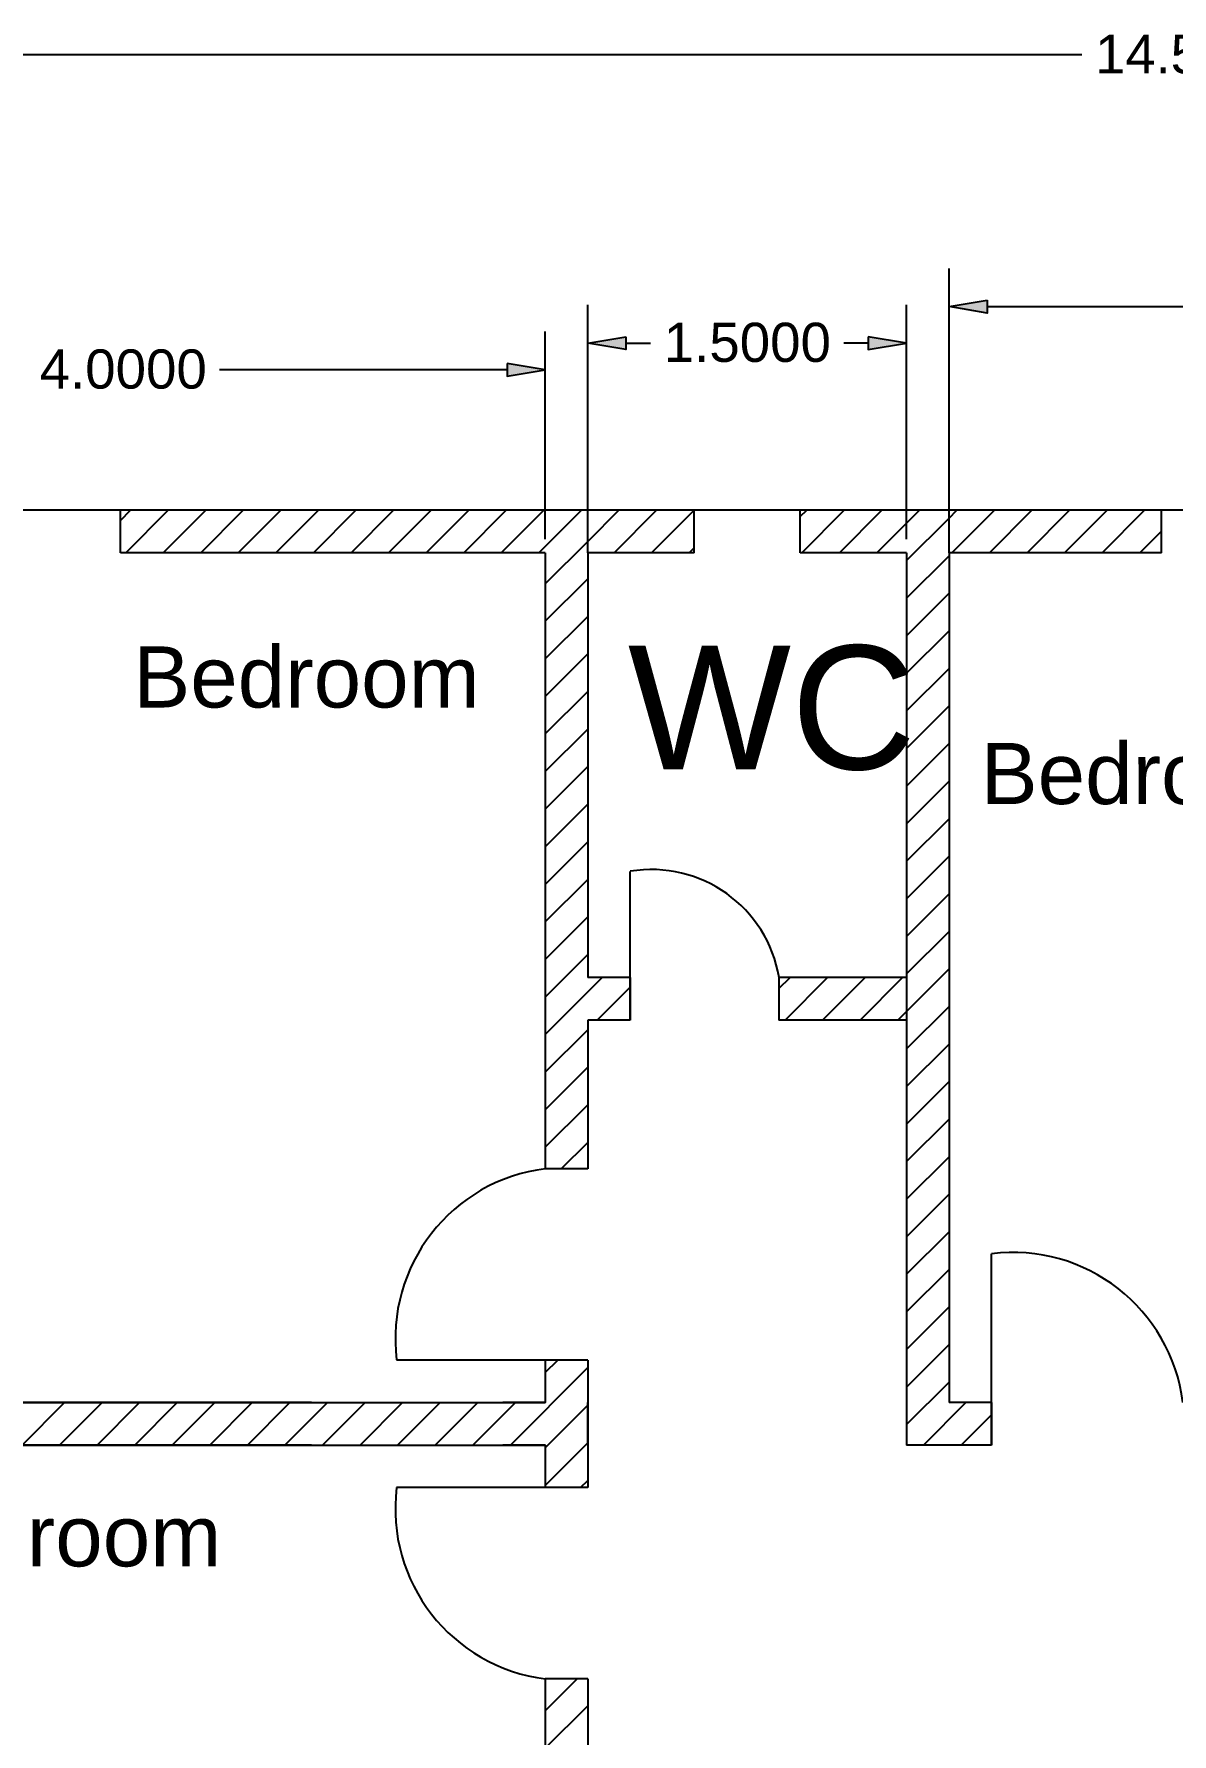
# Model space of a CAD drawing. Header units: millimetres. Extents: x 43 to 258, y 87 to 343.
# Drawn here: x 88.8 to 151.5, y 248.4 to 342.1 of the extents above; entities that cross this region are included whole.
import ezdxf

# ---------------------------------------------------------------- set-up
doc = ezdxf.new("R2010")
doc.units = ezdxf.units.MM
doc.header["$MEASUREMENT"] = 0
doc.layers.get('0').update_dxf_attribs({"linetype": 'CONTINUOUS'})
doc.styles.add('Arial$001H0', font='')
doc.styles.get('Arial$001H0').set_extended_font_data('Arial')

msp = doc.modelspace()

# ---------------------------------------------------------------- hatches: boundary and pattern name
at = {"true_color": 0x000006}
for points in [[(141.337, 327.417), (141.337, 326.707), (139.231, 327.067)], [(121.419, 325.406), (121.419, 324.697), (119.313, 325.046)], [(134.775, 325.406), (134.775, 324.697), (136.881, 325.046)], [(114.868, 323.935), (114.868, 323.226), (116.974, 323.575)]]:
    msp.add_hatch(color=0, dxfattribs=at).paths.add_polyline_path(points)

# ---------------------------------------------------------------- linework, layer by layer
at = {"color": 0, "linetype": 'Continuous', "lineweight": 25, "true_color": 0x000006}
for p, q in [((69.889, 340.953), (146.544, 340.953)), ((139.231, 314.24), (139.231, 329.173)), ((119.313, 314.24), (119.313, 327.163)), ((136.881, 314.24), (136.881, 327.163)), ((141.337, 327.067), (154.301, 327.067)), ((116.974, 314.24), (116.974, 325.691)), ((121.419, 325.046), (122.774, 325.046)), ((134.775, 325.046), (133.431, 325.046)), ((114.868, 323.575), (99.014, 323.575))]:
    msp.add_line(p, q, dxfattribs=at)
at = {"color": 0, "linetype": 'Continuous', "lineweight": 25, "true_color": 0x000007}
for p, q in [((237.603, 315.849), (67.783, 315.849)), ((93.553, 315.277), (94.114, 315.849)), ((93.553, 313.499), (93.553, 315.849)), ((93.849, 313.499), (96.188, 315.849)), ((95.913, 313.499), (98.263, 315.849)), ((97.988, 313.499), (100.326, 315.849)), ((100.051, 313.499), (102.401, 315.849)), ((102.126, 313.499), (104.465, 315.849)), ((104.2, 313.499), (106.539, 315.849)), ((106.264, 313.499), (108.613, 315.849)), ((108.338, 313.499), (110.677, 315.849)), ((110.412, 313.499), (112.751, 315.849)), ((112.476, 313.499), (114.826, 315.849)), ((114.55, 313.499), (116.889, 315.849)), ((116.614, 313.499), (118.964, 315.849)), ((119.313, 313.499), (119.313, 315.849)), ((120.763, 313.499), (123.102, 315.849)), ((122.827, 313.499), (125.176, 315.849)), ((125.176, 313.499), (125.176, 315.849)), ((131.029, 315.489), (131.389, 315.849)), ((131.029, 313.499), (131.029, 315.849)), ((131.113, 313.499), (133.452, 315.849)), ((133.188, 313.499), (135.527, 315.849)), ((135.251, 313.499), (137.601, 315.849)), ((139.231, 315.404), (139.665, 315.849)), ((139.231, 313.499), (139.231, 315.849)), ((139.39, 313.499), (141.739, 315.849)), ((141.464, 313.499), (143.803, 315.849)), ((143.538, 313.499), (145.877, 315.849)), ((145.602, 313.499), (147.951, 315.849)), ((147.676, 313.499), (150.015, 315.849)), ((150.936, 313.499), (150.936, 315.849)), ((136.881, 313.066), (139.231, 315.404)), ((149.751, 313.499), (150.936, 314.695)), ((116.974, 313.499), (93.553, 313.499)), ((116.974, 313.499), (116.974, 279.538)), ((116.974, 313.499), (116.974, 279.538)), ((125.176, 313.499), (119.313, 313.499)), ((119.313, 313.499), (119.313, 290.079)), ((119.313, 313.499), (119.313, 290.079)), ((124.901, 313.499), (125.176, 313.775)), ((136.881, 313.499), (131.029, 313.499)), ((136.881, 313.499), (136.881, 264.308)), ((136.881, 310.991), (139.231, 313.33)), ((150.936, 313.499), (139.231, 313.499)), ((139.231, 313.499), (139.231, 266.658)), ((116.974, 309.721), (119.313, 312.06)), ((136.881, 308.927), (139.231, 311.266)), ((116.974, 307.647), (119.313, 309.986)), ((136.881, 306.853), (139.231, 309.192)), ((116.974, 305.573), (119.313, 307.922)), ((136.881, 304.779), (139.231, 307.128)), ((116.974, 303.509), (119.313, 305.848)), ((136.881, 302.715), (139.231, 305.054)), ((116.974, 301.434), (119.313, 303.773)), ((136.881, 300.641), (139.231, 302.98)), ((116.974, 299.36), (119.313, 301.71)), ((136.881, 298.566), (139.231, 300.916)), ((116.974, 297.296), (119.313, 299.635)), ((136.881, 296.503), (139.231, 298.842)), ((116.974, 295.222), (119.313, 297.561)), ((136.881, 294.428), (139.231, 296.767)), ((116.974, 293.148), (119.313, 295.497)), ((121.662, 287.74), (121.662, 295.931)), ((136.881, 292.354), (139.231, 294.703)), ((116.974, 291.084), (119.313, 293.423)), ((136.881, 290.29), (139.231, 292.629)), ((116.974, 289.01), (119.313, 291.359)), ((136.881, 288.216), (139.231, 290.565)), ((116.974, 286.946), (120.107, 290.079)), ((121.662, 290.079), (119.313, 290.079)), ((119.842, 287.74), (121.662, 289.56)), ((121.662, 290.079), (121.662, 287.74)), ((129.854, 289.475), (130.468, 290.079)), ((136.881, 290.079), (129.854, 290.079)), ((129.854, 290.079), (129.854, 287.74)), ((130.193, 287.74), (132.532, 290.079)), ((132.256, 287.74), (134.606, 290.079)), ((134.331, 287.74), (136.67, 290.079)), ((121.662, 287.74), (119.313, 287.74)), ((119.313, 287.74), (119.313, 279.538)), ((119.313, 287.74), (119.313, 279.538)), ((136.881, 287.74), (129.854, 287.74)), ((136.405, 287.74), (136.881, 288.216)), ((136.881, 286.152), (139.231, 288.491)), ((116.974, 284.872), (119.313, 287.21)), ((136.881, 284.078), (139.231, 286.417)), ((116.974, 282.797), (119.313, 285.147)), ((136.881, 282.003), (139.231, 284.353)), ((116.974, 280.733), (119.313, 283.072)), ((136.881, 279.94), (139.231, 282.279)), ((117.852, 279.538), (119.313, 280.998)), ((136.881, 277.865), (139.231, 280.204)), ((119.313, 279.538), (116.974, 279.538)), ((136.881, 275.791), (139.231, 278.141)), ((136.881, 273.727), (139.231, 276.066)), ((141.57, 264.308), (141.57, 274.849)), ((136.881, 271.653), (139.231, 274.002)), ((136.881, 269.589), (139.231, 271.928)), ((119.313, 268.997), (108.772, 268.997)), ((116.974, 268.309), (117.662, 268.997)), ((119.313, 268.997), (116.974, 268.997)), ((116.974, 268.997), (116.974, 266.658)), ((116.974, 268.997), (116.974, 266.658)), ((119.313, 268.997), (119.313, 264.308)), ((136.881, 267.515), (139.231, 269.854)), ((115.048, 264.308), (119.313, 268.584)), ((136.881, 265.441), (139.231, 267.79)), ((104.094, 266.658), (70.122, 266.658)), ((88.134, 264.308), (90.473, 266.658)), ((90.198, 264.308), (92.548, 266.658)), ((92.273, 264.308), (94.611, 266.658)), ((94.347, 264.308), (96.686, 266.658)), ((96.411, 264.308), (98.76, 266.658)), ((98.485, 264.308), (100.824, 266.658)), ((100.559, 264.308), (102.898, 266.658)), ((102.623, 264.308), (104.973, 266.658)), ((104.697, 264.308), (107.036, 266.658)), ((106.772, 264.308), (109.111, 266.658)), ((108.835, 264.308), (111.174, 266.658)), ((110.91, 264.308), (113.249, 266.658)), ((112.974, 264.308), (115.323, 266.658)), ((116.974, 266.658), (114.635, 266.658)), ((116.974, 264.171), (119.313, 266.509)), ((119.313, 266.658), (119.313, 264.308)), ((119.313, 266.658), (119.313, 264.308)), ((137.823, 264.308), (140.162, 266.658)), ((141.57, 266.658), (139.231, 266.658)), ((141.57, 266.658), (141.57, 264.308)), ((139.898, 264.308), (141.57, 265.991)), ((104.094, 264.308), (70.122, 264.308)), ((116.974, 264.308), (114.635, 264.308)), ((116.974, 262.096), (119.313, 264.435)), ((116.974, 264.308), (116.974, 261.969)), ((119.313, 264.308), (119.313, 261.969)), ((141.57, 264.308), (136.881, 264.308)), ((118.921, 261.969), (119.313, 262.371)), ((119.313, 261.969), (108.772, 261.969)), ((119.313, 261.969), (116.974, 261.969)), ((116.974, 249.671), (118.731, 251.428)), ((119.313, 251.428), (116.974, 251.428)), ((116.974, 251.428), (116.974, 229.182)), ((119.313, 251.428), (119.313, 229.182)), ((116.974, 247.608), (119.313, 249.947))]:
    msp.add_line(p, q, dxfattribs=at)
at = {"color": 0, "linetype": 'Continuous', "lineweight": -2, "true_color": 0x000006}
for points in [[(141.337, 327.417), (141.337, 326.707), (139.231, 327.067)], [(121.419, 325.406), (121.419, 324.697), (119.313, 325.046)], [(134.775, 325.406), (134.775, 324.697), (136.881, 325.046)], [(114.868, 323.935), (114.868, 323.226), (116.974, 323.575)]]:
    msp.add_lwpolyline(points, close=True, dxfattribs=at)
at = {"color": 0, "linetype": 'Continuous', "lineweight": 25, "true_color": 0x000007}
for points in [[(121.027, 315.849), (119.313, 314.124), (116.974, 311.785)], [(119.313, 268.997), (119.313, 264.308), (119.313, 266.658)], [(70.122, 266.658), (116.974, 266.658), (114.635, 266.658)], [(70.122, 264.308), (116.974, 264.308), (114.635, 264.308)]]:
    msp.add_lwpolyline(points, dxfattribs=at)
for points in [[(129.863, 290.081), (129.215, 293.964), (125.543, 296.587), (121.66, 295.94)], [(116.983, 279.549), (111.806, 278.902), (108.134, 274.182), (108.781, 269.005)], [(152.122, 266.66), (151.475, 271.836), (146.755, 275.508), (141.578, 274.861)], [(108.781, 261.971), (108.134, 256.795), (111.806, 252.074), (116.983, 251.427)]]:
    msp.add_open_spline(points, degree=3, dxfattribs=at)

# ---------------------------------------------------------------- texts
at = {"color": 0, "true_color": 0x000006, "style": 'Arial$001H0'}
for s, height, p in [('14.5000', 2.1443, (147.285, 339.915)), ('1.5000', 2.1576, (123.504, 324.019)), ('4.0000', 2.1576, (89.098, 322.548))]:
    msp.add_text(s, height=height, dxfattribs=at).set_placement(p)
at = {"color": 0, "true_color": 0xf8991e, "style": 'Arial$001H0'}
for p in [(94.262, 304.969), (140.977, 299.646), (80.017, 257.63)]:
    msp.add_text('Bedroom', height=3.3697, dxfattribs=at).set_placement(p)
at = {"color": 0, "true_color": 0xcd6928, "style": 'Arial$001H0'}
msp.add_text('WC', height=6.8245, dxfattribs=at).set_placement((121.525, 301.561))

doc.saveas('drawing.dxf')
